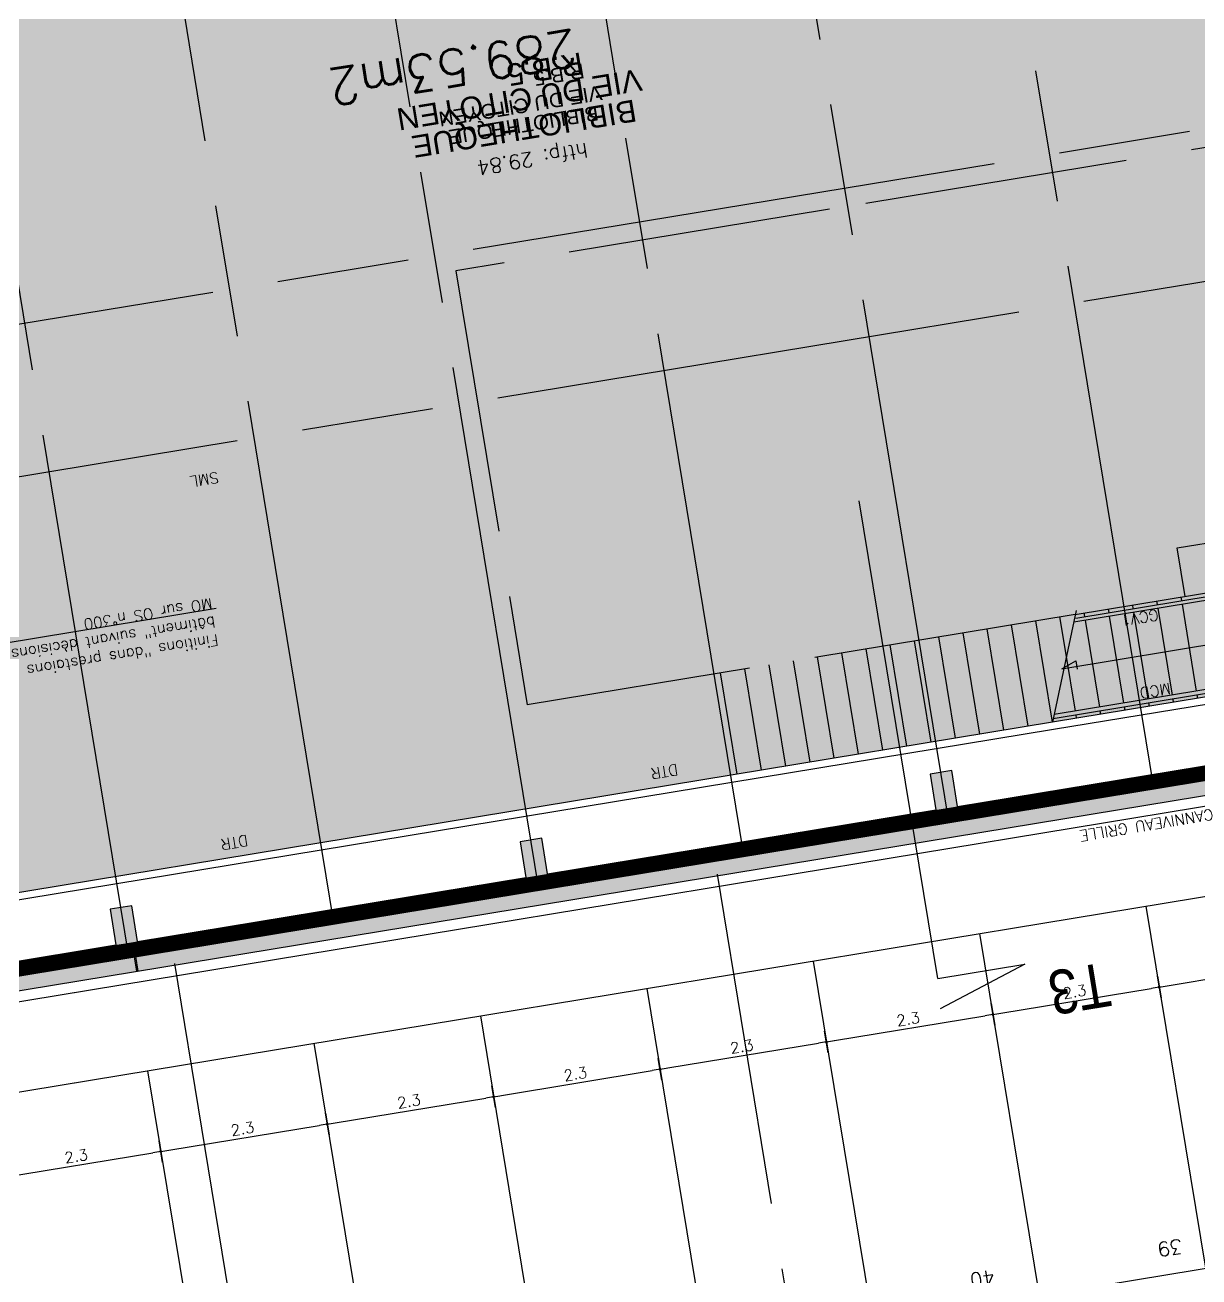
# Model space of a CAD drawing. Header units: millimetres. Extents: x 33240 to 33395, y 51607 to 51720.
# Drawn here: x 33311.49 to 33327.5, y 51643.21 to 51660.27 of the extents above; entities that cross this region are included whole.
import ezdxf
from ezdxf.enums import TextEntityAlignment as Align

# ---------------------------------------------------------------- set-up
doc = ezdxf.new("R2010")
doc.units = ezdxf.units.MM
doc.header["$LTSCALE"] = 0.3
doc.header["$MEASUREMENT"] = 0
doc.header["$PDMODE"] = 34
doc.header["$PDSIZE"] = 0.3
for name, pattern in [('ACAD_ISO02W100', [15, 12, -3]), ('ACAD_ISO04W100', [30, 24, -3, 0, -3]), ('ACAD_ISO08W100', [36, 24, -3, 6, -3]), ('ACAD_ISO13W100', [36, 12, -3, 12, -3, 0, -3, 0, -3])]:
    doc.linetypes.add(name, pattern=pattern)
doc.layers.get('0').update_dxf_attribs({"linetype": 'CONTINUOUS'})
doc.layers.get('DEFPOINTS').update_dxf_attribs({"linetype": 'CONTINUOUS'})
for name, color, linetype in [('00-TRAMES-BAT', 7, 'ACAD_ISO08W100'), ('01-TREMIE-ESCAL-ASC', 4, 'CONTINUOUS'), ('02-MURS-PORTEUR', 1, 'CONTINUOUS'), ('04-CLOISONS', 2, 'CONTINUOUS'), ('07-REVT-SOL', 8, 'CONTINUOUS'), ('09-COT-INT', 7, 'CONTINUOUS'), ('10-ANN-HSP', 192, 'CONTINUOUS'), ('10-ANN-NOMENCLATURE', 3, 'CONTINUOUS'), ('10-ANN-NOMPIECE', 3, 'CONTINUOUS'), ('10-ANN-NOMPIECE-CODE', 171, 'CONTINUOUS'), ('10-ANN-REPCOUPE', 1, 'CONTINUOUS'), ('10-ANN-SURF', 62, 'CONTINUOUS'), ('10-ANN-TEXTE', 3, 'CONTINUOUS'), ('11-RES-EP', 150, 'ACAD_ISO13W100'), ('11-RES-ISOL-FEU', 2, 'CONTINUOUS'), ('14-HACH-MURS', 253, 'CONTINUOUS'), ('14-HACH-POTEAU', 251, 'CONTINUOUS')]:
    doc.layers.add(name, color=color, linetype=linetype)
doc.styles.add('ANN', font='romans.shx')
doc.styles.add('COT', font='romans.shx')
doc.styles.add('HSP', font='romans.shx')
doc.styles.add('NDP', font='ARIAL.TTF')
doc.styles.add('REPCOUP', font='ARIAL.TTF', dxfattribs={"width": 0.85, "height": 0.6})
doc.styles.add('SURF', font='romans.shx', dxfattribs={"height": 0.5})
doc.dimstyles.new('COTEXT', dxfattribs={"dimtxt": 0.15, "dimasz": 0.11, "dimexe": 0, "dimexo": 0, "dimgap": 0.05, "dimtad": 1, "dimdec": 3, "dimdsep": 46, "dimtxsty": 'COT', "dimblk1": 'COTBLOC', "dimblk2": 'COTBLOC', "dimsah": 1, "dimcen": -0.1, "dimse1": 1, "dimse2": 1, "dimadec": 0, "dimazin": 0, "dimtfac": 1, "dimtdec": 3, "dimtmove": 2, "dimatfit": 3, "dimldrblk": 'COTBLOC', "dimfxl": 1, "dimtolj": 1, "dimarcsym": 0})

# ---------------------------------------------------------------- blocks, each defined once
blk = doc.blocks.new('COTBLOC')
for p, q in [((-0.76, 0), (-0.99, 0)), ((0, 0), (-0.76, 0)), ((0, -1.3608), (0, 1.3608)), ((0, 0), (0.76, 0)), ((0.76, 0), (0.99, 0))]:
    blk.add_line(p, q)
at = {"const_width": 0.15}
blk.add_lwpolyline([(-0.1, 0, 1), (0.1, 0, 1)], format="xyb", close=True, dxfattribs=at)
blk = doc.blocks.new('*D64')
at = {"layer": '09-COT-INT', "color": 0, "lineweight": -2}
blk.add_line((33311.179, 51644.562), (33313.232, 51644.9), dxfattribs=at)
at = {"layer": 'DEFPOINTS', "color": 0}
for p in [(33313.159, 51646.019), (33310.89, 51645.646), (33313.34, 51644.918)]:
    blk.add_point(p, dxfattribs=at)
at = {"layer": '09-COT-INT', "color": 0, "lineweight": -2, "xscale": 0.11, "yscale": 0.11, "zscale": 0.11}
for p, rotation in [((33313.34, 51644.918), 9.350573668281081), ((33311.071, 51644.544), 189.350573668281)]:
    blk.add_blockref('COTBLOC', p, dxfattribs=dict(at, rotation=rotation))
at = {"layer": '09-COT-INT', "color": 0, "insert": (33312.185, 51644.854), "char_height": 0.15, "attachment_point": 5, "rotation": 9.3506, "style": 'COT'}
blk.add_mtext('\\A1;2.3', dxfattribs=at)
blk = doc.blocks.new('*D65')
at = {"layer": '09-COT-INT', "color": 0, "lineweight": -2}
blk.add_line((33313.449, 51644.936), (33315.501, 51645.274), dxfattribs=at)
at = {"layer": 'DEFPOINTS', "color": 0}
for p in [(33315.428, 51646.393), (33313.159, 51646.019), (33315.61, 51645.291)]:
    blk.add_point(p, dxfattribs=at)
at = {"layer": '09-COT-INT', "color": 0, "lineweight": -2, "xscale": 0.11, "yscale": 0.11, "zscale": 0.11}
for p, rotation in [((33315.61, 51645.291), 9.350573668281081), ((33313.34, 51644.918), 189.350573668281)]:
    blk.add_blockref('COTBLOC', p, dxfattribs=dict(at, rotation=rotation))
at = {"layer": '09-COT-INT', "color": 0, "insert": (33314.455, 51645.228), "char_height": 0.15, "attachment_point": 5, "rotation": 9.3506, "style": 'COT'}
blk.add_mtext('\\A1;2.3', dxfattribs=at)
blk = doc.blocks.new('*D66')
at = {"layer": '09-COT-INT', "color": 0, "lineweight": -2}
blk.add_line((33315.718, 51645.309), (33317.771, 51645.647), dxfattribs=at)
at = {"layer": 'DEFPOINTS', "color": 0}
for p in [(33317.698, 51646.767), (33315.428, 51646.393), (33317.879, 51645.665)]:
    blk.add_point(p, dxfattribs=at)
at = {"layer": '09-COT-INT', "color": 0, "lineweight": -2, "xscale": 0.11, "yscale": 0.11, "zscale": 0.11}
for p, rotation in [((33317.879, 51645.665), 9.350573668281081), ((33315.61, 51645.291), 189.350573668281)]:
    blk.add_blockref('COTBLOC', p, dxfattribs=dict(at, rotation=rotation))
at = {"layer": '09-COT-INT', "color": 0, "insert": (33316.724, 51645.602), "char_height": 0.15, "attachment_point": 5, "rotation": 9.3506, "style": 'COT'}
blk.add_mtext('\\A1;2.3', dxfattribs=at)
blk = doc.blocks.new('*D67')
at = {"layer": '09-COT-INT', "color": 0, "lineweight": -2}
blk.add_line((33317.988, 51645.683), (33320.04, 51646.021), dxfattribs=at)
at = {"layer": 'DEFPOINTS', "color": 0}
for p in [(33319.967, 51647.14), (33317.698, 51646.767), (33320.149, 51646.039)]:
    blk.add_point(p, dxfattribs=at)
at = {"layer": '09-COT-INT', "color": 0, "lineweight": -2, "xscale": 0.11, "yscale": 0.11, "zscale": 0.11}
for p, rotation in [((33320.149, 51646.039), 9.350573668281081), ((33317.879, 51645.665), 189.350573668281)]:
    blk.add_blockref('COTBLOC', p, dxfattribs=dict(at, rotation=rotation))
at = {"layer": '09-COT-INT', "color": 0, "insert": (33318.994, 51645.975), "char_height": 0.15, "attachment_point": 5, "rotation": 9.3506, "style": 'COT'}
blk.add_mtext('\\A1;2.3', dxfattribs=at)
blk = doc.blocks.new('*D68')
at = {"layer": '09-COT-INT', "color": 0, "lineweight": -2}
blk.add_line((33320.257, 51646.057), (33322.31, 51646.395), dxfattribs=at)
at = {"layer": 'DEFPOINTS', "color": 0}
for p in [(33322.237, 51647.514), (33319.967, 51647.14), (33322.418, 51646.412)]:
    blk.add_point(p, dxfattribs=at)
at = {"layer": '09-COT-INT', "color": 0, "lineweight": -2, "xscale": 0.11, "yscale": 0.11, "zscale": 0.11}
for p, rotation in [((33322.418, 51646.412), 9.350573668281081), ((33320.149, 51646.039), 189.350573668281)]:
    blk.add_blockref('COTBLOC', p, dxfattribs=dict(at, rotation=rotation))
at = {"layer": '09-COT-INT', "color": 0, "insert": (33321.263, 51646.349), "char_height": 0.15, "attachment_point": 5, "rotation": 9.3506, "style": 'COT'}
blk.add_mtext('\\A1;2.3', dxfattribs=at)
blk = doc.blocks.new('*D69')
at = {"layer": '09-COT-INT', "color": 0, "lineweight": -2}
blk.add_line((33322.527, 51646.43), (33324.579, 51646.768), dxfattribs=at)
at = {"layer": 'DEFPOINTS', "color": 0}
for p in [(33324.506, 51647.888), (33322.237, 51647.514), (33324.688, 51646.786)]:
    blk.add_point(p, dxfattribs=at)
at = {"layer": '09-COT-INT', "color": 0, "lineweight": -2, "xscale": 0.11, "yscale": 0.11, "zscale": 0.11}
for p, rotation in [((33324.688, 51646.786), 9.350573668281081), ((33322.418, 51646.412), 189.350573668281)]:
    blk.add_blockref('COTBLOC', p, dxfattribs=dict(at, rotation=rotation))
at = {"layer": '09-COT-INT', "color": 0, "insert": (33323.533, 51646.723), "char_height": 0.15, "attachment_point": 5, "rotation": 9.3506, "style": 'COT'}
blk.add_mtext('\\A1;2.3', dxfattribs=at)
blk = doc.blocks.new('*D70')
at = {"layer": '09-COT-INT', "color": 0, "lineweight": -2}
blk.add_line((33324.796, 51646.804), (33326.848, 51647.142), dxfattribs=at)
at = {"layer": 'DEFPOINTS', "color": 0}
for p in [(33326.776, 51648.261), (33324.506, 51647.888), (33326.957, 51647.16)]:
    blk.add_point(p, dxfattribs=at)
at = {"layer": '09-COT-INT', "color": 0, "lineweight": -2, "xscale": 0.11, "yscale": 0.11, "zscale": 0.11}
for p, rotation in [((33326.957, 51647.16), 9.350573668281081), ((33324.688, 51646.786), 189.350573668281)]:
    blk.add_blockref('COTBLOC', p, dxfattribs=dict(at, rotation=rotation))
at = {"layer": '09-COT-INT', "color": 0, "insert": (33325.802, 51647.096), "char_height": 0.15, "attachment_point": 5, "rotation": 9.3506, "style": 'COT'}
blk.add_mtext('\\A1;2.3', dxfattribs=at)
blk = doc.blocks.new('*D71')
at = {"layer": '09-COT-INT', "color": 0, "lineweight": -2}
blk.add_line((33327.066, 51647.178), (33329.118, 51647.516), dxfattribs=at)
at = {"layer": 'DEFPOINTS', "color": 0}
for p in [(33329.045, 51648.635), (33326.776, 51648.261), (33329.226, 51647.534)]:
    blk.add_point(p, dxfattribs=at)
at = {"layer": '09-COT-INT', "color": 0, "lineweight": -2, "xscale": 0.11, "yscale": 0.11, "zscale": 0.11}
for p, rotation in [((33329.226, 51647.534), 9.350573668281081), ((33326.957, 51647.16), 189.350573668281)]:
    blk.add_blockref('COTBLOC', p, dxfattribs=dict(at, rotation=rotation))
at = {"layer": '09-COT-INT', "color": 0, "insert": (33328.071, 51647.47), "char_height": 0.15, "attachment_point": 5, "rotation": 9.3506, "style": 'COT'}
blk.add_mtext('\\A1;2.3', dxfattribs=at)

msp = doc.modelspace()

# ---------------------------------------------------------------- hatches: boundary and pattern name
at = {"layer": '07-REVT-SOL'}
h = msp.add_hatch(dxfattribs=at)
h.set_pattern_fill('CROSS', color=30, style=0)
h.set_pattern_definition([(189.35057367, (57785.36794, 108093.83487), (-0.2060594638, -0.2872968802), [0.125, -0.375]), (279.35057367, (57785.29612, 108093.88639), (0.2872968802, -0.2060594638), [0.125, -0.375])])
h.paths.add_polyline_path([(33319.9578, 51663.6319), (33312.0641, 51662.3321), (33311.7067, 51664.5028), (33311.6573, 51664.4947), (33311.6248, 51664.692), (33310.6184, 51664.5263), (33310.6509, 51664.329), (33307.4638, 51663.8042), (33310.0298, 51648.2211), (33329.195, 51651.3769), (33326.5966, 51667.1572), (33319.5679, 51666)])
at = {"layer": '14-HACH-MURS', "ltscale": 10}
h = msp.add_hatch(color=256, dxfattribs=at)
h.paths.add_polyline_path([(33291.9868, 51644.3432), (33294.0309, 51644.6797), (33294.0642, 51644.4774), (33292.0201, 51644.1408)])
h.paths.add_polyline_path([(33294.0999, 51644.2603), (33292.0558, 51643.9237), (33292.0234, 51644.121), (33294.0674, 51644.4576)])
h.paths.add_polyline_path([(33295.5997, 51644.5073), (33313.0136, 51647.3747), (33312.9811, 51647.5721), (33295.5672, 51644.7047)])
h.paths.add_polyline_path([(33308.517, 51656.1775), (33309.9786, 51647.3006), (33307.4296, 51646.8809), (33307.3517, 51647.3545), (33307.0556, 51647.3057), (33307.1336, 51646.8322), (33301.8383, 51645.9602), (33301.7603, 51646.4338), (33301.4643, 51646.385), (33301.5423, 51645.9115), (33298.9932, 51645.4917), (33297.6209, 51653.8259), (33297.884, 51653.8693), (33296.5117, 51662.2035), (33297.1531, 51662.3091), (33297.0701, 51662.8126), (33296.3992, 51662.7022), (33296.4577, 51662.3466), (33296.29, 51662.319), (33297.6542, 51654.0341), (33294.7927, 51653.5629), (33294.7765, 51653.6616), (33294.5791, 51653.6291), (33294.6441, 51653.2344), (33294.8415, 51653.2669), (33294.8252, 51653.3656), (33297.4236, 51653.7934), (33297.8535, 51651.1821), (33295.2489, 51650.7532), (33295.0009, 51652.2594), (33294.8099, 51652.2279), (33295.1364, 51650.2448), (33295.3338, 51650.2772), (33295.2877, 51650.5569), (33297.3598, 51650.8981), (33297.6198, 51649.3194), (33295.5477, 51648.9782), (33295.4962, 51649.2905), (33295.2989, 51649.258), (33295.3503, 51648.9457), (33294.7419, 51648.8455), (33294.7744, 51648.6482), (33295.3828, 51648.7484), (33295.4455, 51648.368), (33295.6428, 51648.4005), (33295.5802, 51648.7809), (33298.1785, 51649.2087), (33298.6172, 51646.5446), (33296.0188, 51646.1167), (33295.9549, 51646.5051), (33295.7575, 51646.4726), (33295.854, 51645.8869), (33298.6497, 51646.3472), (33298.7959, 51645.4593), (33296.1976, 51645.0314), (33296.1846, 51645.1103), (33295.9872, 51645.0778), (33296.0002, 51644.9989), (33295.5315, 51644.9217), (33295.5636, 51644.7269), (33329.6698, 51650.3403), (33326.8097, 51667.7091), (33326.198, 51667.6084), (33326.2808, 51667.1053), (33326.5966, 51667.1572), (33329.3445, 51650.4691), (33324.207, 51649.6232), (33324.1269, 51650.1096), (33323.8309, 51650.0608), (33323.911, 51649.5744), (33318.6156, 51648.7025), (33318.5356, 51649.1889), (33318.2395, 51649.1401), (33318.3196, 51648.6538), (33313.0243, 51647.7818), (33312.9442, 51648.2682), (33312.6482, 51648.2194), (33312.7283, 51647.7331), (33310.1792, 51647.3133), (33307.4313, 51664.0015), (33310.2738, 51664.4696), (33310.1909, 51664.973), (33307.1511, 51664.4725)])
msp.add_hatch(color=256, dxfattribs=at).paths.add_polyline_path([(33313.0333, 51647.378), (33352.1055, 51653.8117), (33352.073, 51654.009), (33313.0008, 51647.5753)])
at = {"layer": '14-HACH-POTEAU', "ltscale": 10}
h = msp.add_hatch(color=256, dxfattribs=at)
h.paths.add_polyline_path([(33322.8732, 51658.3388), (33322.3799, 51658.2575), (33322.4611, 51657.7642), (33322.9545, 51657.8454)])
h.paths.add_polyline_path([(33317.2819, 51657.4181), (33316.7885, 51657.3368), (33316.8697, 51656.8435), (33317.3631, 51656.9247)])
h.paths.add_polyline_path([(33311.6905, 51656.4974), (33311.1971, 51656.4161), (33311.2784, 51655.9228), (33311.7717, 51656.004)])

# ---------------------------------------------------------------- linework, layer by layer
at = {"layer": '00-TRAMES-BAT'}
for p, q in [((33326.8839, 51649.8816), (33318.2008, 51702.6144)), ((33321.2926, 51648.9609), (33312.6094, 51701.6937)), ((33318.4969, 51648.5005), (33309.8137, 51701.2333)), ((33315.7012, 51648.0402), (33307.018, 51700.773)), ((33312.9055, 51647.5798), (33304.2224, 51700.3126)), ((33324.0883, 51649.4212), (33319.7188, 51675.9568)), ((33274.9761, 51650.1985), (33381.4907, 51667.7375)), ((33275.3094, 51648.1743), (33381.824, 51665.7133)), ((33261.7654, 51639.3363), (33382.8834, 51659.2799)), ((33323.4244, 51633.5525), (33320.9304, 51648.6985)), ((33316.024, 51632.3339), (33313.53, 51647.48))]:
    msp.add_line(p, q, dxfattribs=at)
at = {"layer": '01-TREMIE-ESCAL-ASC'}
for p, q in [((33327.201, 51653.1465), (33328.8587, 51653.4194)), ((33327.3099, 51652.4854), (33327.201, 51653.1465)), ((33325.8119, 51652.2387), (33328.9676, 51652.7583)), ((33326.9332, 51652.3727), (33326.9251, 51652.422)), ((33327.2637, 51652.4271), (33327.2556, 51652.4764)), ((33325.9415, 51652.2094), (33325.9334, 51652.2587)), ((33326.2721, 51652.2638), (33326.264, 51652.3131)), ((33326.6026, 51652.3182), (33326.5945, 51652.3676)), ((33326.8057, 51651.0848), (33326.6108, 51652.2689)), ((33327.1363, 51651.1393), (33326.9413, 51652.3233)), ((33327.4668, 51651.1937), (33327.2719, 51652.3778)), ((33326.1446, 51650.976), (33325.9497, 51652.16)), ((33326.4752, 51651.0304), (33326.2802, 51652.2145)), ((33325.8141, 51650.9215), (33325.6825, 51651.7208)), ((33325.6278, 51651.499), (33325.818, 51651.605)), ((33325.818, 51651.605), (33325.8368, 51651.4912)), ((33326.822, 51650.9862), (33326.8139, 51651.0355)), ((33327.1525, 51651.0406), (33327.1444, 51651.0899)), ((33327.4831, 51651.095), (33327.4749, 51651.1444)), ((33325.8303, 51650.8229), (33325.8222, 51650.8722)), ((33326.1609, 51650.8773), (33326.1528, 51650.9266)), ((33326.4914, 51650.9317), (33326.4833, 51650.9811))]:
    msp.add_line(p, q, dxfattribs=at)
at = {"layer": '01-TREMIE-ESCAL-ASC', "linetype": 'ACAD_ISO04W100'}
for p, q in [((33325.8231, 51652.2912), (33325.4998, 51650.7684)), ((33325.6278, 51651.499), (33328.3807, 51651.9523))]:
    msp.add_line(p, q, dxfattribs=at)
at = {"layer": '01-TREMIE-ESCAL-ASC', "linetype": 'ACAD_ISO02W100'}
for p, q in [((33325.1692, 51650.714), (33324.9418, 51652.0954)), ((33325.4998, 51650.7684), (33325.2723, 51652.1498)), ((33325.6825, 51651.7208), (33325.6029, 51652.2043)), ((33324.1776, 51650.5507), (33323.9501, 51651.9321)), ((33324.5081, 51650.6052), (33324.2807, 51651.9866)), ((33324.8387, 51650.6596), (33324.6112, 51652.041)), ((33322.8554, 51650.333), (33322.6279, 51651.7144)), ((33323.1859, 51650.3874), (33322.9585, 51651.7688)), ((33323.5165, 51650.4419), (33323.289, 51651.8233)), ((33323.847, 51650.4963), (33323.6196, 51651.8777)), ((33321.8637, 51650.1697), (33321.6363, 51651.5511)), ((33322.1943, 51650.2242), (33321.9668, 51651.6056)), ((33322.5248, 51650.2786), (33322.2974, 51651.66)), ((33321.2026, 51650.0609), (33320.9752, 51651.4423)), ((33321.5332, 51650.1153), (33321.3057, 51651.4967))]:
    msp.add_line(p, q, dxfattribs=at)
at = {"layer": '01-TREMIE-ESCAL-ASC'}
for points in [[(33325.8182, 51652.1891), (33327.6929, 51652.4978), (33327.7011, 51652.4484), (33325.7896, 51652.1337)], [(33325.5109, 51650.821), (33327.9042, 51651.215), (33327.896, 51651.2644), (33325.5221, 51650.8735)]]:
    msp.add_lwpolyline(points, dxfattribs=at)
at = {"layer": '02-MURS-PORTEUR', "color": 4, "linetype": 'ACAD_ISO02W100'}
for p, q in [((33322.9545, 51657.8454), (33327.9933, 51658.6751)), ((33322.4611, 51657.7642), (33317.3631, 51656.9247)), ((33317.3631, 51656.9247), (33318.3374, 51651.0079)), ((33325.8101, 51652.2384), (33318.3374, 51651.0079))]:
    msp.add_line(p, q, dxfattribs=at)
at = {"layer": '02-MURS-PORTEUR'}
for p, q in [((33295.5672, 51644.7047), (33352.073, 51654.009)), ((33295.5997, 51644.5073), (33352.1055, 51653.8117)), ((33324.207, 51649.6232), (33329.3445, 51650.4691)), ((33295.5636, 51644.7269), (33329.6698, 51650.3403)), ((33318.6156, 51648.7025), (33323.911, 51649.5744)), ((33313.0243, 51647.7818), (33318.3196, 51648.6538)), ((33310.1792, 51647.3133), (33312.7283, 51647.7331)), ((33313.0136, 51647.3747), (33312.9811, 51647.572)), ((33313.0333, 51647.3779), (33313.0008, 51647.5753))]:
    msp.add_line(p, q, dxfattribs=at)
at = {"layer": '02-MURS-PORTEUR', "color": 4, "linetype": 'Continuous'}
for p, q in [((33296.0889, 51643.2085), (33352.3463, 51652.472)), ((33326.7756, 51648.2614), (33327.588, 51643.3279)), ((33324.5062, 51647.8877), (33325.3186, 51642.9542)), ((33296.9012, 51638.2749), (33353.0996, 51647.5287)), ((33322.2368, 51647.514), (33323.0491, 51642.5805)), ((33319.9673, 51647.1403), (33320.7797, 51642.2068)), ((33317.6979, 51646.7667), (33318.5103, 51641.8331)), ((33315.4284, 51646.393), (33316.2408, 51641.4594)), ((33313.159, 51646.0193), (33313.9714, 51641.0857))]:
    msp.add_line(p, q, dxfattribs=at)
at = {"layer": '02-MURS-PORTEUR'}
for points in [[(33324.207, 51649.6232), (33324.1269, 51650.1096), (33323.8309, 51650.0608), (33323.911, 51649.5744)], [(33318.6156, 51648.7025), (33318.5356, 51649.1889), (33318.2395, 51649.1401), (33318.3196, 51648.6538)], [(33313.0243, 51647.7818), (33312.9442, 51648.2682), (33312.6482, 51648.2194), (33312.7283, 51647.7331)]]:
    msp.add_lwpolyline(points, dxfattribs=at)
at = {"layer": '04-CLOISONS'}
for p, q in [((33329.195, 51651.3769), (33325.4998, 51650.7684)), ((33329.2113, 51651.2782), (33325.516, 51650.6698)), ((33325.4998, 51650.7684), (33310.0298, 51648.2211)), ((33325.516, 51650.6698), (33310.046, 51648.1224))]:
    msp.add_line(p, q, dxfattribs=at)
at = {"layer": '10-ANN-REPCOUPE'}
for p, q in [((33323.9349, 51647.2751), (33322.8623, 51653.7892)), ((33323.9349, 51647.2751), (33325.1252, 51647.4711)), ((33325.1252, 51647.4711), (33323.9707, 51646.8625))]:
    msp.add_line(p, q, dxfattribs=at)
at = {"layer": '10-ANN-TEXTE'}
msp.add_lwpolyline([(33314.0962, 51652.3204), (33310.6786, 51651.7576)], dxfattribs=at)
at = {"layer": '11-RES-EP', "linetype": 'Continuous'}
msp.add_line((33352.0805, 51653.6555), (33295.8921, 51644.4034), dxfattribs=at)
at = {"layer": '11-RES-ISOL-FEU', "linetype": 'ACAD_ISO02W100', "const_width": 0.2}
msp.add_lwpolyline([(33357.4972, 51655.1758), (33346.5118, 51653.3669), (33346.5402, 51653.1942), (33295.5074, 51644.791)], dxfattribs=at)

# ---------------------------------------------------------------- texts
at = {"layer": '10-ANN-HSP', "style": 'HSP'}
msp.add_text('htfp: 29.84', height=0.2, rotation=189.35057, dxfattribs=at).set_placement((33319.1462, 51658.6691))
at = {"layer": '10-ANN-NOMENCLATURE', "color": 171, "style": 'NDP'}
msp.add_text('R.B.5', height=0.3, rotation=189.3506, dxfattribs=at).set_placement((33319.0714, 51659.903))
at = {"layer": '10-ANN-NOMENCLATURE', "style": 'NDP'}
for s, p in [('VIE DU CITOYEN', (33318.2052, 51659.4045)), ('BIBLIOTHEQUE', (33318.2705, 51659.0081))]:
    msp.add_text(s, height=0.3, rotation=189.3506, dxfattribs=at).set_placement(p, align=Align.CENTER)
at = {"layer": '10-ANN-NOMPIECE', "style": 'NDP'}
for s, p in [('VIE DU CITOYEN', (33318.2276, 51659.2685)), ('BIBLIOTHEQUE', (33318.2705, 51659.0081))]:
    msp.add_text(s, height=0.2, rotation=189.3506, dxfattribs=at).set_placement(p, align=Align.CENTER)
at = {"layer": '10-ANN-NOMPIECE-CODE', "style": 'NDP'}
msp.add_text('R.B.5', height=0.2, rotation=189.3506, dxfattribs=at).set_placement((33319.0966, 51659.7501))
at = {"layer": '10-ANN-REPCOUPE', "style": 'REPCOUP', "width": 0.85}
msp.add_text('T3', height=0.6, rotation=189.3506, dxfattribs=at).set_placement((33326.2291, 51647.4997))
at = {"layer": '10-ANN-SURF', "style": 'SURF'}
msp.add_text('289.53m2', height=0.5, rotation=189.35057, dxfattribs=at).set_placement((33318.9743, 51660.2165))
at = {"layer": '10-ANN-TEXTE', "style": 'ANN'}
for s, height, p in [('SML', 0.15, (33314.1159, 51654.1829)), ('GCV1', 0.15, (33326.9335, 51652.3096)), ('MCD', 0.15, (33327.099, 51651.3045)), ('DTR', 0.15, (33320.3798, 51650.2009)), ('DTR', 0.15, (33314.515, 51649.2352)), ('39', 0.2, (33327.2551, 51643.7296)), ('40', 0.2, (33324.7012, 51643.3091))]:
    msp.add_text(s, height=height, rotation=189.35057, dxfattribs=at).set_placement(p)
at = {"layer": '10-ANN-TEXTE', "insert": (33314.1352, 51651.8207), "char_height": 0.15, "width": 3.4712, "attachment_point": 1, "rotation": 189.3506, "style": 'ANN'}
msp.add_mtext('Finitions "dans prestaions bâtiment" suivant dècisions MO sur OS n°300', dxfattribs=at)
at = {"layer": '11-RES-EP', "linetype": 'Continuous', "style": 'ANN'}
msp.add_text('CANNIVEAU GRILLE', height=0.15, rotation=189.35057, dxfattribs=at).set_placement((33327.6806, 51649.5904))

# ---------------------------------------------------------------- dimensions: what is measured, and where the dimension line sits
at = {"layer": '09-COT-INT'}
for base, p1, p2, picture, middle in [((33329.2265, 51647.5336), (33326.7756, 51648.2614), (33329.0451, 51648.6351), '*D71', (33328.0714, 51647.4701)), ((33326.957, 51647.1599), (33324.5062, 51647.8877), (33326.7756, 51648.2614), '*D70', (33325.802, 51647.0964)), ((33324.6876, 51646.7862), (33322.2368, 51647.514), (33324.5062, 51647.8877), '*D69', (33323.5326, 51646.7227)), ((33322.4181, 51646.4125), (33319.9673, 51647.1403), (33322.2368, 51647.514), '*D68', (33321.2631, 51646.349)), ((33320.1487, 51646.0388), (33317.6979, 51646.7667), (33319.9673, 51647.1403), '*D67', (33318.9937, 51645.9753)), ((33317.8793, 51645.6651), (33315.4284, 51646.393), (33317.6979, 51646.7667), '*D66', (33316.7242, 51645.6016)), ((33315.6098, 51645.2914), (33313.159, 51646.0193), (33315.4284, 51646.393), '*D65', (33314.4548, 51645.2279)), ((33313.3404, 51644.9177), (33310.8896, 51645.6456), (33313.159, 51646.0193), '*D64', (33312.1854, 51644.8542))]:
    dim = msp.add_linear_dim(base=base, p1=p1, p2=p2, angle=189.35057, dimstyle='COTEXT', dxfattribs=at)
    dim.commit()
    dim.dimension.update_dxf_attribs({"geometry": picture, "text_midpoint": middle})

doc.saveas('drawing.dxf')
